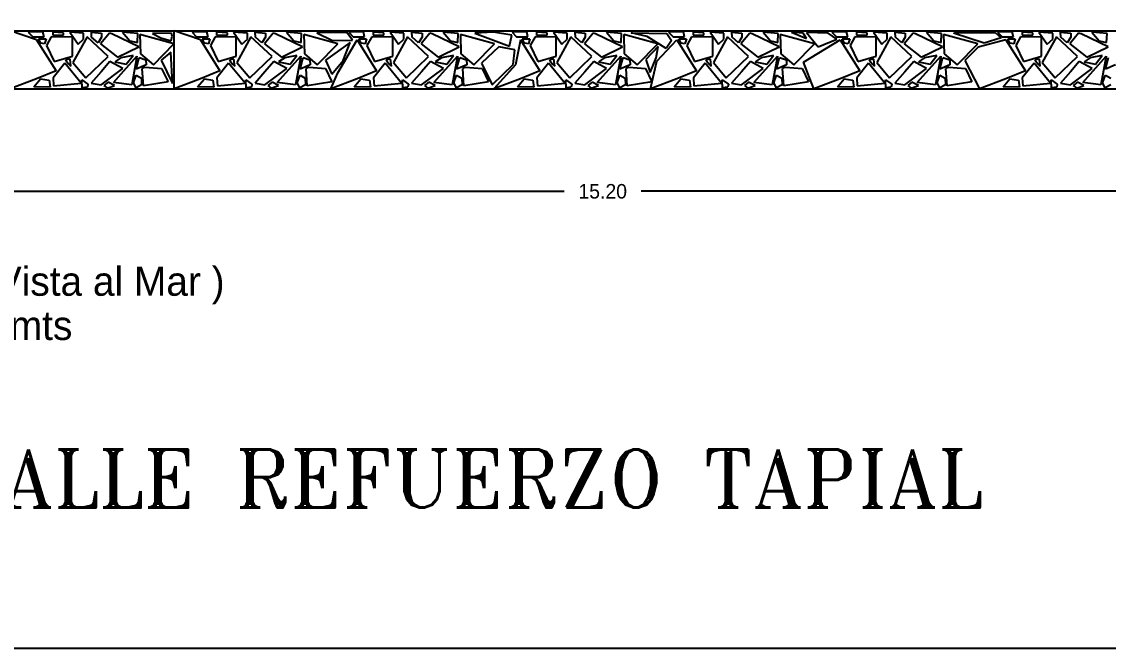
# Model space of a CAD drawing. Extents: x -52 to 126, y -84 to 6.
# Drawn here: x -23.12 to -15.64, y -3.37 to 0.95 of the extents above; entities that cross this region are included whole.
import ezdxf
from ezdxf.enums import TextEntityAlignment as Align

# ---------------------------------------------------------------- set-up
doc = ezdxf.new("R2010")
doc.units = 0
doc.header["$MEASUREMENT"] = 0
doc.layers.get('0').update_dxf_attribs({"linetype": 'CONTINUOUS'})
doc.layers.get('DEFPOINTS').update_dxf_attribs({"linetype": 'CONTINUOUS'})
for name, color, linetype in [('DIMENSIONES', 2, 'CONTINUOUS'), ('MARCO', 1, 'CONTINUOUS'), ('PAREDES', 7, 'CONTINUOUS'), ('PIEDRAS', 8, 'CONTINUOUS'), ('TEXTOS', 3, 'CONTINUOUS')]:
    doc.layers.add(name, color=color, linetype=linetype)
doc.styles.add('CITYBLUEPRINT', font='CIBT____.PFB', dxfattribs={"height": 0.2})
doc.styles.add('ROMANT', font='romant', dxfattribs={"width": 2, "height": 0.4})
doc.dimstyles.get("Standard").update_dxf_attribs({"dimtxt": 0.18, "dimasz": 0.18, "dimexe": 0.18, "dimexo": 0.0625, "dimgap": 0.09, "dimtad": 0, "dimtih": 1, "dimtoh": 1, "dimzin": 0, "dimtxsty": 'CITYBLUEPRINT', "dimcen": 0.09, "dimazin": 3, "dimtfac": 1, "dimtofl": 0, "dimtmove": 0, "dimatfit": 3, "dimtolj": 1, "dimtzin": 0})

# ---------------------------------------------------------------- blocks, each defined once
blk = doc.blocks.new('*D53')
at = {"color": 0, "linetype": 'BYBLOCK'}
for p, q in [((-11.5226, 0.5074), (-11.5226, -0.3988)), ((-26.7226, 0.4245), (-26.7226, -0.3988)), ((-26.7826, -0.2788), (-26.6626, -0.1588)), ((-26.7226, -0.2188), (-19.3876, -0.2188)), ((-11.5226, -0.2188), (-18.8576, -0.2188)), ((-11.5826, -0.2788), (-11.4626, -0.1588))]:
    blk.add_line(p, q, dxfattribs=at)
at = {"layer": 'DEFPOINTS', "color": 0, "linetype": 'BYBLOCK'}
for p in [(-11.5226, 0.5699), (-26.7226, 0.487), (-11.5226, -0.2188)]:
    blk.add_point(p, dxfattribs=at)
at = {"color": 0, "linetype": 'BYBLOCK'}
blk.add_text('15.20', height=0.1, dxfattribs=at).set_placement((-19.1226, -0.2188), align=Align.MIDDLE_CENTER)

msp = doc.modelspace()

# ---------------------------------------------------------------- linework, layer by layer
at = {"layer": 'MARCO'}
msp.add_lwpolyline([(-30.1902, 5.222), (-30.1902, -3.3685), (-8.0347, -3.3685), (-8.0347, 5.222)], close=True, dxfattribs=at)
at = {"layer": 'PAREDES'}
for p, q in [((-26.7226, 0.887), (-11.5226, 0.887)), ((-26.7226, 0.487), (-11.5226, 0.487))]:
    msp.add_line(p, q, dxfattribs=at)
at = {"layer": 'PIEDRAS'}
for p, q in [((-22.9764, 0.88), (-23.0775, 0.8786)), ((-23.0775, 0.8786), (-23.0466, 0.8464)), ((-23.0466, 0.8464), (-22.968, 0.845)), ((-23.0201, 0.8249), (-22.8858, 0.6102)), ((-22.9919, 0.8015), (-23.0073, 0.8323)), ((-23.0073, 0.8323), (-22.9554, 0.8309)), ((-22.968, 0.845), (-22.9764, 0.88)), ((-22.9554, 0.8309), (-22.9652, 0.7973)), ((-22.9193, 0.8465), (-22.9517, 0.7859)), ((-22.7738, 0.8425), (-22.9193, 0.8465)), ((-22.8346, 0.873), (-22.909, 0.8772)), ((-22.909, 0.8772), (-22.909, 0.8562)), ((-22.909, 0.8562), (-22.8346, 0.8576)), ((-22.8346, 0.8576), (-22.8346, 0.873)), ((-22.697, 0.8702), (-22.7925, 0.8772)), ((-22.7925, 0.8772), (-22.7349, 0.7945)), ((-22.7738, 0.7132), (-22.7738, 0.8425)), ((-22.6727, 0.8465), (-22.7697, 0.6687)), ((-22.7349, 0.7945), (-22.697, 0.8295)), ((-22.697, 0.8295), (-22.697, 0.8702)), ((-22.5271, 0.7091), (-22.6727, 0.8465)), ((-22.6411, 0.8444), (-22.6433, 0.8785)), ((-22.6433, 0.8785), (-22.5729, 0.8719)), ((-22.5971, 0.8049), (-22.6411, 0.8444)), ((-22.5729, 0.8423), (-22.5971, 0.8049)), ((-22.5191, 0.8707), (-22.5797, 0.798)), ((-22.5729, 0.8719), (-22.5729, 0.8423)), ((-22.5029, 0.8667), (-22.5191, 0.8707)), ((-22.3169, 0.7778), (-22.5029, 0.8667)), ((-22.3233, 0.8675), (-22.4278, 0.8774)), ((-22.4278, 0.8774), (-22.3772, 0.817)), ((-22.3266, 0.806), (-22.3233, 0.8675)), ((-22.0743, 0.798), (-22.3088, 0.8627)), ((-22.3088, 0.8627), (-22.3048, 0.7293)), ((-22.0918, 0.8713), (-22.2233, 0.8677)), ((-22.2233, 0.8677), (-22.1647, 0.839)), ((-22.1647, 0.839), (-22.0942, 0.8175)), ((-22.0942, 0.8175), (-22.0858, 0.8498)), ((-22.0858, 0.8498), (-22.0918, 0.8713)), ((-22.0737, 0.487), (-22.0737, 0.887)), ((-21.8484, 0.88), (-21.9495, 0.8786)), ((-21.9495, 0.8786), (-21.9187, 0.8464)), ((-21.9187, 0.8464), (-21.84, 0.845)), ((-21.8921, 0.8249), (-21.7578, 0.6102)), ((-21.8639, 0.8015), (-21.8793, 0.8323)), ((-21.8793, 0.8323), (-21.8274, 0.8309)), ((-21.84, 0.845), (-21.8484, 0.88)), ((-21.8274, 0.8309), (-21.8372, 0.7973)), ((-21.7913, 0.8465), (-21.8237, 0.7859)), ((-21.6458, 0.8425), (-21.7913, 0.8465)), ((-21.7066, 0.873), (-21.7811, 0.8772)), ((-21.7811, 0.8772), (-21.7811, 0.8562)), ((-21.7811, 0.8562), (-21.7066, 0.8576)), ((-21.7066, 0.8576), (-21.7066, 0.873)), ((-21.569, 0.8702), (-21.6645, 0.8772)), ((-21.6645, 0.8772), (-21.607, 0.7945)), ((-21.6458, 0.7132), (-21.6458, 0.8425)), ((-21.5447, 0.8465), (-21.6417, 0.6687)), ((-21.607, 0.7945), (-21.569, 0.8295)), ((-21.569, 0.8295), (-21.569, 0.8702)), ((-21.3991, 0.7091), (-21.5447, 0.8465)), ((-21.5131, 0.8444), (-21.5153, 0.8785)), ((-21.5153, 0.8785), (-21.4449, 0.8719)), ((-21.4691, 0.8049), (-21.5131, 0.8444)), ((-21.4449, 0.8423), (-21.4691, 0.8049)), ((-21.3911, 0.8707), (-21.4517, 0.798)), ((-21.4449, 0.8719), (-21.4449, 0.8423)), ((-21.3749, 0.8667), (-21.3911, 0.8707)), ((-21.1889, 0.7778), (-21.3749, 0.8667)), ((-21.1953, 0.8675), (-21.2998, 0.8774)), ((-21.2998, 0.8774), (-21.2492, 0.817)), ((-21.1986, 0.806), (-21.1953, 0.8675)), ((-20.9463, 0.798), (-21.1808, 0.8627)), ((-21.1808, 0.8627), (-21.1768, 0.7293)), ((-20.8846, 0.8746), (-21.0902, 0.8735)), ((-21.0902, 0.8735), (-20.9825, 0.8197)), ((-20.9462, 0.5978), (-20.8138, 0.8249)), ((-20.8462, 0.8219), (-20.8846, 0.8746)), ((-20.7702, 0.88), (-20.8713, 0.8786)), ((-20.8713, 0.8786), (-20.8404, 0.8464)), ((-20.8404, 0.8464), (-20.7618, 0.845)), ((-20.8138, 0.8249), (-20.6795, 0.6102)), ((-20.8011, 0.8323), (-20.7491, 0.8309)), ((-20.7856, 0.8015), (-20.8011, 0.8323)), ((-20.7618, 0.845), (-20.7702, 0.88)), ((-20.7491, 0.8309), (-20.7589, 0.7973)), ((-20.713, 0.8465), (-20.7454, 0.7859)), ((-20.5675, 0.8425), (-20.713, 0.8465)), ((-20.7028, 0.8772), (-20.7028, 0.8562)), ((-20.6284, 0.873), (-20.7028, 0.8772)), ((-20.7028, 0.8562), (-20.6284, 0.8576)), ((-20.6284, 0.8576), (-20.6284, 0.873)), ((-20.5862, 0.8772), (-20.5287, 0.7945)), ((-20.4908, 0.8702), (-20.5862, 0.8772)), ((-20.5675, 0.7132), (-20.5675, 0.8425)), ((-20.4664, 0.8465), (-20.5635, 0.6687)), ((-20.5287, 0.7945), (-20.4908, 0.8295)), ((-20.4908, 0.8295), (-20.4908, 0.8702)), ((-20.3209, 0.7091), (-20.4664, 0.8465)), ((-20.437, 0.8785), (-20.3667, 0.8719)), ((-20.4348, 0.8444), (-20.437, 0.8785)), ((-20.3908, 0.8049), (-20.4348, 0.8444)), ((-20.3667, 0.8423), (-20.3908, 0.8049)), ((-20.3128, 0.8707), (-20.3734, 0.798)), ((-20.3667, 0.8719), (-20.3667, 0.8423)), ((-20.2966, 0.8667), (-20.3128, 0.8707)), ((-20.1106, 0.7778), (-20.2966, 0.8667)), ((-20.2215, 0.8774), (-20.1709, 0.817)), ((-20.1171, 0.8675), (-20.2215, 0.8774)), ((-20.1204, 0.806), (-20.1171, 0.8675)), ((-20.1026, 0.8627), (-20.0985, 0.7293)), ((-19.8681, 0.798), (-20.1026, 0.8627)), ((-19.8754, 0.8787), (-20.0019, 0.8717)), ((-20.0019, 0.8717), (-19.7641, 0.7804)), ((-19.7477, 0.8577), (-19.8754, 0.8787)), ((-19.7641, 0.7804), (-19.7477, 0.8577)), ((-19.6457, 0.88), (-19.7468, 0.8786)), ((-19.7468, 0.8786), (-19.7159, 0.8464)), ((-19.6893, 0.8249), (-19.7219, 0.6516)), ((-19.7159, 0.8464), (-19.6373, 0.845)), ((-19.6893, 0.8249), (-19.5551, 0.6102)), ((-19.6766, 0.8323), (-19.6246, 0.8309)), ((-19.6611, 0.8015), (-19.6766, 0.8323)), ((-19.6373, 0.845), (-19.6457, 0.88)), ((-19.6246, 0.8309), (-19.6345, 0.7973)), ((-19.5886, 0.8465), (-19.6209, 0.7859)), ((-19.443, 0.8425), (-19.5886, 0.8465)), ((-19.5783, 0.8772), (-19.5783, 0.8562)), ((-19.5039, 0.873), (-19.5783, 0.8772)), ((-19.5783, 0.8562), (-19.5039, 0.8576)), ((-19.5039, 0.8576), (-19.5039, 0.873)), ((-19.4618, 0.8772), (-19.4042, 0.7945)), ((-19.3663, 0.8702), (-19.4618, 0.8772)), ((-19.443, 0.7132), (-19.443, 0.8425)), ((-19.3419, 0.8465), (-19.439, 0.6687)), ((-19.4042, 0.7945), (-19.3663, 0.8295)), ((-19.3663, 0.8295), (-19.3663, 0.8702)), ((-19.1964, 0.7091), (-19.3419, 0.8465)), ((-19.3125, 0.8785), (-19.2422, 0.8719)), ((-19.3103, 0.8444), (-19.3125, 0.8785)), ((-19.2664, 0.8049), (-19.3103, 0.8444)), ((-19.2422, 0.8423), (-19.2664, 0.8049)), ((-19.1883, 0.8707), (-19.2489, 0.798)), ((-19.2422, 0.8719), (-19.2422, 0.8423)), ((-19.1721, 0.8667), (-19.1883, 0.8707)), ((-18.9862, 0.7778), (-19.1721, 0.8667)), ((-19.097, 0.8774), (-19.0465, 0.817)), ((-18.9926, 0.8675), (-19.097, 0.8774)), ((-18.9959, 0.806), (-18.9926, 0.8675)), ((-18.9781, 0.8627), (-18.974, 0.7293)), ((-18.7436, 0.798), (-18.9781, 0.8627)), ((-18.9277, 0.8737), (-18.6818, 0.8695)), ((-18.816, 0.8483), (-18.9277, 0.8737)), ((-18.6846, 0.765), (-18.816, 0.8483)), ((-18.751, 0.6774), (-18.6111, 0.8249)), ((-18.6818, 0.8695), (-18.6479, 0.8201)), ((-18.5674, 0.88), (-18.6685, 0.8786)), ((-18.6685, 0.8786), (-18.6376, 0.8464)), ((-18.6376, 0.8464), (-18.559, 0.845)), ((-18.6111, 0.8249), (-18.4768, 0.6102)), ((-18.5983, 0.8323), (-18.5464, 0.8309)), ((-18.5829, 0.8015), (-18.5983, 0.8323)), ((-18.559, 0.845), (-18.5674, 0.88)), ((-18.5464, 0.8309), (-18.5562, 0.7973)), ((-18.5103, 0.8465), (-18.5426, 0.7859)), ((-18.3647, 0.8425), (-18.5103, 0.8465)), ((-18.5, 0.8772), (-18.5, 0.8562)), ((-18.4256, 0.873), (-18.5, 0.8772)), ((-18.5, 0.8562), (-18.4256, 0.8576)), ((-18.4256, 0.8576), (-18.4256, 0.873)), ((-18.3835, 0.8772), (-18.3259, 0.7945)), ((-18.288, 0.8702), (-18.3835, 0.8772)), ((-18.3647, 0.7132), (-18.3647, 0.8425)), ((-18.2637, 0.8465), (-18.3607, 0.6687)), ((-18.3259, 0.7945), (-18.288, 0.8295)), ((-18.288, 0.8295), (-18.288, 0.8702)), ((-18.1181, 0.7091), (-18.2637, 0.8465)), ((-18.2343, 0.8785), (-18.1639, 0.8719)), ((-18.2321, 0.8444), (-18.2343, 0.8785)), ((-18.1881, 0.8049), (-18.2321, 0.8444)), ((-18.1639, 0.8423), (-18.1881, 0.8049)), ((-18.11, 0.8707), (-18.1707, 0.798)), ((-18.1639, 0.8719), (-18.1639, 0.8423)), ((-18.0939, 0.8667), (-18.11, 0.8707)), ((-17.9079, 0.7778), (-18.0939, 0.8667)), ((-18.0188, 0.8774), (-17.9682, 0.817)), ((-17.9143, 0.8675), (-18.0188, 0.8774)), ((-17.9176, 0.806), (-17.9143, 0.8675)), ((-17.8998, 0.8627), (-17.8958, 0.7293)), ((-17.6653, 0.798), (-17.8998, 0.8627)), ((-17.8221, 0.8771), (-17.7188, 0.8334)), ((-17.7433, 0.8719), (-17.8221, 0.8771)), ((-17.7188, 0.8334), (-17.7433, 0.8719)), ((-17.7398, 0.6706), (-17.4866, 0.8249)), ((-17.7188, 0.8754), (-17.6382, 0.7756)), ((-17.5699, 0.8701), (-17.7188, 0.8754)), ((-17.6382, 0.7756), (-17.5104, 0.8299)), ((-17.5104, 0.8299), (-17.5699, 0.8701)), ((-17.4429, 0.88), (-17.544, 0.8786)), ((-17.544, 0.8786), (-17.5131, 0.8464)), ((-17.5131, 0.8464), (-17.4345, 0.845)), ((-17.4866, 0.8249), (-17.3523, 0.6102)), ((-17.4738, 0.8323), (-17.4219, 0.8309)), ((-17.4584, 0.8015), (-17.4738, 0.8323)), ((-17.4345, 0.845), (-17.4429, 0.88)), ((-17.4219, 0.8309), (-17.4317, 0.7973)), ((-17.3858, 0.8465), (-17.4181, 0.7859)), ((-17.2403, 0.8425), (-17.3858, 0.8465)), ((-17.3755, 0.8772), (-17.3755, 0.8562)), ((-17.3011, 0.873), (-17.3755, 0.8772)), ((-17.3755, 0.8562), (-17.3011, 0.8576)), ((-17.3011, 0.8576), (-17.3011, 0.873)), ((-17.259, 0.8772), (-17.2014, 0.7945)), ((-17.1635, 0.8702), (-17.259, 0.8772)), ((-17.2403, 0.7132), (-17.2403, 0.8425)), ((-17.1392, 0.8465), (-17.2362, 0.6687)), ((-17.2014, 0.7945), (-17.1635, 0.8295)), ((-17.1635, 0.8295), (-17.1635, 0.8702)), ((-16.9936, 0.7091), (-17.1392, 0.8465)), ((-17.1098, 0.8785), (-17.0394, 0.8719)), ((-17.1076, 0.8444), (-17.1098, 0.8785)), ((-17.0636, 0.8049), (-17.1076, 0.8444)), ((-17.0394, 0.8423), (-17.0636, 0.8049)), ((-16.9856, 0.8707), (-17.0462, 0.798)), ((-17.0394, 0.8719), (-17.0394, 0.8423)), ((-16.9694, 0.8667), (-16.9856, 0.8707)), ((-16.7834, 0.7778), (-16.9694, 0.8667)), ((-16.8943, 0.8774), (-16.8437, 0.817)), ((-16.7898, 0.8675), (-16.8943, 0.8774)), ((-16.7931, 0.806), (-16.7898, 0.8675)), ((-16.7753, 0.8627), (-16.7713, 0.7293)), ((-16.5408, 0.798), (-16.7753, 0.8627)), ((-16.4972, 0.8016), (-16.7064, 0.872)), ((-16.7004, 0.8744), (-16.4194, 0.8744)), ((-16.3467, 0.8249), (-16.5378, 0.7741)), ((-16.3788, 0.8386), (-16.4972, 0.8016)), ((-16.4194, 0.8744), (-16.3788, 0.8386)), ((-16.3031, 0.88), (-16.4041, 0.8786)), ((-16.4041, 0.8786), (-16.3733, 0.8464)), ((-16.3733, 0.8464), (-16.2946, 0.845)), ((-16.3467, 0.8249), (-16.2124, 0.6102)), ((-16.3339, 0.8323), (-16.282, 0.8309)), ((-16.3185, 0.8015), (-16.3339, 0.8323)), ((-16.2946, 0.845), (-16.3031, 0.88)), ((-16.282, 0.8309), (-16.2918, 0.7973)), ((-16.2459, 0.8465), (-16.2783, 0.7859)), ((-16.1004, 0.8425), (-16.2459, 0.8465)), ((-16.2357, 0.8772), (-16.2357, 0.8562)), ((-16.1612, 0.873), (-16.2357, 0.8772)), ((-16.2357, 0.8562), (-16.1612, 0.8576)), ((-16.1612, 0.8576), (-16.1612, 0.873)), ((-16.1191, 0.8772), (-16.0616, 0.7945)), ((-16.0236, 0.8702), (-16.1191, 0.8772)), ((-16.1004, 0.7132), (-16.1004, 0.8425)), ((-15.9993, 0.8465), (-16.0963, 0.6687)), ((-16.0616, 0.7945), (-16.0236, 0.8295)), ((-16.0236, 0.8295), (-16.0236, 0.8702)), ((-15.8537, 0.7091), (-15.9993, 0.8465)), ((-15.9699, 0.8785), (-15.8995, 0.8719)), ((-15.9677, 0.8444), (-15.9699, 0.8785)), ((-15.9237, 0.8049), (-15.9677, 0.8444)), ((-15.8995, 0.8423), (-15.9237, 0.8049)), ((-15.8457, 0.8707), (-15.9063, 0.798)), ((-15.8995, 0.8719), (-15.8995, 0.8423)), ((-15.8295, 0.8667), (-15.8457, 0.8707)), ((-15.6435, 0.7778), (-15.8295, 0.8667)), ((-15.7544, 0.8774), (-15.7038, 0.817)), ((-15.6499, 0.8675), (-15.7544, 0.8774)), ((-15.6532, 0.806), (-15.6499, 0.8675)), ((-22.9652, 0.7973), (-22.9919, 0.8015)), ((-22.9517, 0.7859), (-22.8991, 0.6768)), ((-22.5797, 0.798), (-22.4625, 0.7051)), ((-22.4625, 0.7051), (-22.3169, 0.7778)), ((-22.3772, 0.817), (-22.3266, 0.806)), ((-22.2158, 0.6526), (-22.0743, 0.798)), ((-21.8372, 0.7973), (-21.8639, 0.8015)), ((-21.8237, 0.7859), (-21.7711, 0.6768)), ((-21.4517, 0.798), (-21.3345, 0.7051)), ((-21.3345, 0.7051), (-21.1889, 0.7778)), ((-21.2492, 0.817), (-21.1986, 0.806)), ((-21.0878, 0.6526), (-20.9463, 0.798)), ((-20.8605, 0.8076), (-21.0308, 0.6846)), ((-20.9825, 0.8197), (-20.8462, 0.8219)), ((-20.9099, 0.6835), (-20.8605, 0.8076)), ((-20.7589, 0.7973), (-20.7856, 0.8015)), ((-20.7454, 0.7859), (-20.6928, 0.6768)), ((-20.3734, 0.798), (-20.2562, 0.7051)), ((-20.2562, 0.7051), (-20.1106, 0.7778)), ((-20.1709, 0.817), (-20.1204, 0.806)), ((-20.0096, 0.6526), (-19.8681, 0.798)), ((-19.8379, 0.7757), (-19.9574, 0.6633)), ((-19.7277, 0.757), (-19.8379, 0.7757)), ((-19.7383, 0.654), (-19.7277, 0.757)), ((-19.6345, 0.7973), (-19.6611, 0.8015)), ((-19.6209, 0.7859), (-19.5683, 0.6768)), ((-19.2489, 0.798), (-19.1317, 0.7051)), ((-19.1317, 0.7051), (-18.9862, 0.7778)), ((-19.0465, 0.817), (-18.9959, 0.806)), ((-18.8851, 0.6526), (-18.7436, 0.798)), ((-18.7411, 0.7791), (-18.8259, 0.6901)), ((-18.7553, 0.7), (-18.7411, 0.7791)), ((-18.6479, 0.8201), (-18.6846, 0.765)), ((-18.5562, 0.7973), (-18.5829, 0.8015)), ((-18.5426, 0.7859), (-18.4901, 0.6768)), ((-18.1707, 0.798), (-18.0534, 0.7051)), ((-18.0534, 0.7051), (-17.9079, 0.7778)), ((-17.9682, 0.817), (-17.9176, 0.806)), ((-17.8068, 0.6526), (-17.6653, 0.798)), ((-17.4317, 0.7973), (-17.4584, 0.8015)), ((-17.4181, 0.7859), (-17.3656, 0.6768)), ((-17.0462, 0.798), (-16.9289, 0.7051)), ((-16.9289, 0.7051), (-16.7834, 0.7778)), ((-16.8437, 0.817), (-16.7931, 0.806)), ((-16.6823, 0.6526), (-16.5408, 0.798)), ((-16.5378, 0.7741), (-16.6287, 0.6833)), ((-16.2918, 0.7973), (-16.3185, 0.8015)), ((-16.2783, 0.7859), (-16.2257, 0.6768)), ((-15.9063, 0.798), (-15.7891, 0.7051)), ((-15.7891, 0.7051), (-15.6435, 0.7778)), ((-15.7038, 0.817), (-15.6532, 0.806)), ((-22.8991, 0.6768), (-22.7738, 0.7132)), ((-22.7897, 0.692), (-22.8206, 0.6864)), ((-22.8206, 0.6864), (-22.8009, 0.6598)), ((-22.7841, 0.6429), (-22.7897, 0.692)), ((-22.6808, 0.5637), (-22.5271, 0.7091)), ((-22.515, 0.6768), (-22.5757, 0.6041)), ((-22.4261, 0.6283), (-22.515, 0.6768)), ((-22.4908, 0.5314), (-22.329, 0.7132)), ((-22.4399, 0.7016), (-22.4817, 0.673)), ((-22.3563, 0.7159), (-22.4399, 0.7016)), ((-22.4025, 0.6577), (-22.3563, 0.7159)), ((-22.329, 0.7132), (-22.3654, 0.5152)), ((-22.3343, 0.6225), (-22.3134, 0.7027)), ((-22.3134, 0.7027), (-22.2672, 0.6862)), ((-22.3048, 0.7293), (-22.2158, 0.6526)), ((-22.2672, 0.6862), (-22.265, 0.6522)), ((-22.0954, 0.741), (-22.1635, 0.6849)), ((-22.1635, 0.6849), (-22.0846, 0.5248)), ((-22.0846, 0.5248), (-22.0954, 0.741)), ((-21.7711, 0.6768), (-21.6458, 0.7132)), ((-21.6617, 0.692), (-21.6926, 0.6864)), ((-21.6926, 0.6864), (-21.6729, 0.6598)), ((-21.6561, 0.6429), (-21.6617, 0.692)), ((-21.5528, 0.5637), (-21.3991, 0.7091)), ((-21.387, 0.6768), (-21.4477, 0.6041)), ((-21.2981, 0.6283), (-21.387, 0.6768)), ((-21.3628, 0.5314), (-21.201, 0.7132)), ((-21.3119, 0.7016), (-21.3537, 0.673)), ((-21.2283, 0.7159), (-21.3119, 0.7016)), ((-21.2745, 0.6577), (-21.2283, 0.7159)), ((-21.201, 0.7132), (-21.2374, 0.5152)), ((-21.2063, 0.6225), (-21.1854, 0.7027)), ((-21.1854, 0.7027), (-21.1393, 0.6862)), ((-21.1768, 0.7293), (-21.0878, 0.6526)), ((-21.1393, 0.6862), (-21.1371, 0.6522)), ((-21.0308, 0.6846), (-20.9869, 0.5879)), ((-20.9869, 0.5879), (-20.9099, 0.6835)), ((-20.6928, 0.6768), (-20.5675, 0.7132)), ((-20.5834, 0.692), (-20.6143, 0.6864)), ((-20.6143, 0.6864), (-20.5947, 0.6598)), ((-20.5778, 0.6429), (-20.5834, 0.692)), ((-20.4745, 0.5637), (-20.3209, 0.7091)), ((-20.3087, 0.6768), (-20.3694, 0.6041)), ((-20.2198, 0.6283), (-20.3087, 0.6768)), ((-20.2845, 0.5314), (-20.1228, 0.7132)), ((-20.2336, 0.7016), (-20.2754, 0.673)), ((-20.15, 0.7159), (-20.2336, 0.7016)), ((-20.1962, 0.6577), (-20.15, 0.7159)), ((-20.1228, 0.7132), (-20.1592, 0.5152)), ((-20.1281, 0.6225), (-20.1072, 0.7027)), ((-20.1072, 0.7027), (-20.061, 0.6862)), ((-20.0985, 0.7293), (-20.0096, 0.6526)), ((-20.061, 0.6862), (-20.0588, 0.6522)), ((-19.5683, 0.6768), (-19.443, 0.7132)), ((-19.459, 0.692), (-19.4898, 0.6864)), ((-19.4898, 0.6864), (-19.4702, 0.6598)), ((-19.4533, 0.6429), (-19.459, 0.692)), ((-19.35, 0.5637), (-19.1964, 0.7091)), ((-19.1843, 0.6768), (-19.2449, 0.6041)), ((-19.0953, 0.6283), (-19.1843, 0.6768)), ((-19.16, 0.5314), (-18.9983, 0.7132)), ((-19.1091, 0.7016), (-19.1509, 0.673)), ((-19.0256, 0.7159), (-19.1091, 0.7016)), ((-19.0717, 0.6577), (-19.0256, 0.7159)), ((-18.9983, 0.7132), (-19.0347, 0.5152)), ((-19.0036, 0.6225), (-18.9827, 0.7027)), ((-18.9827, 0.7027), (-18.9365, 0.6862)), ((-18.974, 0.7293), (-18.8851, 0.6526)), ((-18.9365, 0.6862), (-18.9343, 0.6522)), ((-18.8259, 0.6901), (-18.7948, 0.5998)), ((-18.7948, 0.5998), (-18.7553, 0.7)), ((-18.7927, 0.487), (-18.751, 0.6774)), ((-18.4901, 0.6768), (-18.3647, 0.7132)), ((-18.3807, 0.692), (-18.4116, 0.6864)), ((-18.4116, 0.6864), (-18.3919, 0.6598)), ((-18.3751, 0.6429), (-18.3807, 0.692)), ((-18.2718, 0.5637), (-18.1181, 0.7091)), ((-18.106, 0.6768), (-18.1666, 0.6041)), ((-18.017, 0.6283), (-18.106, 0.6768)), ((-18.0817, 0.5314), (-17.92, 0.7132)), ((-18.0309, 0.7016), (-18.0726, 0.673)), ((-17.9473, 0.7159), (-18.0309, 0.7016)), ((-17.9935, 0.6577), (-17.9473, 0.7159)), ((-17.92, 0.7132), (-17.9564, 0.5152)), ((-17.9253, 0.6225), (-17.9044, 0.7027)), ((-17.9044, 0.7027), (-17.8582, 0.6862)), ((-17.8958, 0.7293), (-17.8068, 0.6526)), ((-17.8582, 0.6862), (-17.856, 0.6522)), ((-17.3656, 0.6768), (-17.2403, 0.7132)), ((-17.2562, 0.692), (-17.2871, 0.6864)), ((-17.2871, 0.6864), (-17.2674, 0.6598)), ((-17.2506, 0.6429), (-17.2562, 0.692)), ((-17.1473, 0.5637), (-16.9936, 0.7091)), ((-16.9815, 0.6768), (-17.0422, 0.6041)), ((-16.8926, 0.6283), (-16.9815, 0.6768)), ((-16.9572, 0.5314), (-16.7955, 0.7132)), ((-16.9064, 0.7016), (-16.9482, 0.673)), ((-16.8228, 0.7159), (-16.9064, 0.7016)), ((-16.869, 0.6577), (-16.8228, 0.7159)), ((-16.7955, 0.7132), (-16.8319, 0.5152)), ((-16.8008, 0.6225), (-16.7799, 0.7027)), ((-16.7799, 0.7027), (-16.7337, 0.6862)), ((-16.7713, 0.7293), (-16.6823, 0.6526)), ((-16.7337, 0.6862), (-16.7315, 0.6522)), ((-16.6287, 0.6833), (-16.5283, 0.487)), ((-16.2257, 0.6768), (-16.1004, 0.7132)), ((-16.1163, 0.692), (-16.1472, 0.6864)), ((-16.1472, 0.6864), (-16.1275, 0.6598)), ((-16.1107, 0.6429), (-16.1163, 0.692)), ((-16.0074, 0.5637), (-15.8537, 0.7091)), ((-15.8416, 0.6768), (-15.9023, 0.6041)), ((-15.7527, 0.6283), (-15.8416, 0.6768)), ((-15.8174, 0.5314), (-15.6556, 0.7132)), ((-15.7665, 0.7016), (-15.8083, 0.673)), ((-15.6829, 0.7159), (-15.7665, 0.7016)), ((-15.7291, 0.6577), (-15.6829, 0.7159)), ((-15.6556, 0.7132), (-15.692, 0.5152)), ((-15.6609, 0.6225), (-15.64, 0.7027)), ((-22.8858, 0.6102), (-23.0201, 0.5565)), ((-22.8263, 0.6647), (-22.9072, 0.5637)), ((-22.7131, 0.5273), (-22.8263, 0.6647)), ((-22.8009, 0.6598), (-22.7841, 0.6429)), ((-22.7697, 0.6687), (-22.6808, 0.5637)), ((-22.5757, 0.6041), (-22.6444, 0.5273)), ((-22.5757, 0.5152), (-22.4261, 0.6283)), ((-22.4817, 0.673), (-22.4025, 0.6577)), ((-22.265, 0.6522), (-22.3343, 0.6225)), ((-22.2724, 0.6364), (-22.2926, 0.6283)), ((-22.2846, 0.5071), (-22.2926, 0.6283)), ((-22.2724, 0.6364), (-22.1592, 0.6283)), ((-22.1592, 0.6283), (-22.1148, 0.5354)), ((-21.7578, 0.6102), (-21.8921, 0.5565)), ((-21.6983, 0.6647), (-21.7792, 0.5637)), ((-21.5851, 0.5273), (-21.6983, 0.6647)), ((-21.6729, 0.6598), (-21.6561, 0.6429)), ((-21.6417, 0.6687), (-21.5528, 0.5637)), ((-21.4477, 0.6041), (-21.5164, 0.5273)), ((-21.4477, 0.5152), (-21.2981, 0.6283)), ((-21.3537, 0.673), (-21.2745, 0.6577)), ((-21.1371, 0.6522), (-21.2063, 0.6225)), ((-21.1444, 0.6364), (-21.1647, 0.6283)), ((-21.1566, 0.5071), (-21.1647, 0.6283)), ((-21.1444, 0.6364), (-21.0312, 0.6283)), ((-21.0312, 0.6283), (-20.9868, 0.5354)), ((-20.6795, 0.6102), (-20.8138, 0.5565)), ((-20.6201, 0.6647), (-20.7009, 0.5637)), ((-20.5069, 0.5273), (-20.6201, 0.6647)), ((-20.5947, 0.6598), (-20.5778, 0.6429)), ((-20.5635, 0.6687), (-20.4745, 0.5637)), ((-20.3694, 0.6041), (-20.4381, 0.5273)), ((-20.3694, 0.5152), (-20.2198, 0.6283)), ((-20.2754, 0.673), (-20.1962, 0.6577)), ((-20.0588, 0.6522), (-20.1281, 0.6225)), ((-20.0662, 0.6364), (-20.0864, 0.6283)), ((-20.0783, 0.5071), (-20.0864, 0.6283)), ((-20.0662, 0.6364), (-19.953, 0.6283)), ((-19.9574, 0.6633), (-19.8847, 0.5146)), ((-19.953, 0.6283), (-19.9085, 0.5354)), ((-19.8847, 0.5146), (-19.7383, 0.654)), ((-19.7219, 0.6516), (-19.871, 0.487)), ((-19.5551, 0.6102), (-19.6893, 0.5565)), ((-19.4956, 0.6647), (-19.5764, 0.5637)), ((-19.3824, 0.5273), (-19.4956, 0.6647)), ((-19.4702, 0.6598), (-19.4533, 0.6429)), ((-19.439, 0.6687), (-19.35, 0.5637)), ((-19.2449, 0.6041), (-19.3136, 0.5273)), ((-19.2449, 0.5152), (-19.0953, 0.6283)), ((-19.1509, 0.673), (-19.0717, 0.6577)), ((-18.9343, 0.6522), (-19.0036, 0.6225)), ((-18.9417, 0.6364), (-18.9619, 0.6283)), ((-18.9538, 0.5071), (-18.9619, 0.6283)), ((-18.9417, 0.6364), (-18.8285, 0.6283)), ((-18.8285, 0.6283), (-18.784, 0.5354)), ((-18.4768, 0.6102), (-18.6111, 0.5565)), ((-18.4173, 0.6647), (-18.4982, 0.5637)), ((-18.3041, 0.5273), (-18.4173, 0.6647)), ((-18.3919, 0.6598), (-18.3751, 0.6429)), ((-18.3607, 0.6687), (-18.2718, 0.5637)), ((-18.1666, 0.6041), (-18.2354, 0.5273)), ((-18.1666, 0.5152), (-18.017, 0.6283)), ((-18.0726, 0.673), (-17.9935, 0.6577)), ((-17.856, 0.6522), (-17.9253, 0.6225)), ((-17.8634, 0.6364), (-17.8836, 0.6283)), ((-17.8755, 0.5071), (-17.8836, 0.6283)), ((-17.8634, 0.6364), (-17.7502, 0.6283)), ((-17.7502, 0.6283), (-17.7057, 0.5354)), ((-17.6682, 0.487), (-17.7398, 0.6706)), ((-17.3523, 0.6102), (-17.4866, 0.5565)), ((-17.2928, 0.6647), (-17.3737, 0.5637)), ((-17.1796, 0.5273), (-17.2928, 0.6647)), ((-17.2674, 0.6598), (-17.2506, 0.6429)), ((-17.2362, 0.6687), (-17.1473, 0.5637)), ((-17.0422, 0.6041), (-17.1109, 0.5273)), ((-17.0422, 0.5152), (-16.8926, 0.6283)), ((-16.9482, 0.673), (-16.869, 0.6577)), ((-16.7315, 0.6522), (-16.8008, 0.6225)), ((-16.7389, 0.6364), (-16.7591, 0.6283)), ((-16.7511, 0.5071), (-16.7591, 0.6283)), ((-16.7389, 0.6364), (-16.6257, 0.6283)), ((-16.6257, 0.6283), (-16.5813, 0.5354)), ((-16.2124, 0.6102), (-16.3467, 0.5565)), ((-16.1529, 0.6647), (-16.2338, 0.5637)), ((-16.0397, 0.5273), (-16.1529, 0.6647)), ((-16.1275, 0.6598), (-16.1107, 0.6429)), ((-16.0963, 0.6687), (-16.0074, 0.5637)), ((-15.9023, 0.6041), (-15.971, 0.5273)), ((-15.9023, 0.5152), (-15.7527, 0.6283)), ((-15.8083, 0.673), (-15.7291, 0.6577)), ((-15.5917, 0.6522), (-15.6609, 0.6225)), ((-23.0201, 0.5565), (-23.2017, 0.487)), ((-23.0396, 0.5012), (-22.9933, 0.5559)), ((-22.9933, 0.5559), (-22.9343, 0.5475)), ((-22.9343, 0.5475), (-22.9273, 0.4998)), ((-22.9072, 0.5637), (-22.9031, 0.5071)), ((-22.9031, 0.5071), (-22.7131, 0.5273)), ((-22.706, 0.4939), (-22.7082, 0.5489)), ((-22.7082, 0.5489), (-22.6664, 0.5192)), ((-22.6444, 0.5273), (-22.5757, 0.5152)), ((-22.5267, 0.5335), (-22.5564, 0.5104)), ((-22.4828, 0.5104), (-22.5267, 0.5335)), ((-22.3654, 0.5152), (-22.4908, 0.5314)), ((-22.3541, 0.528), (-22.3343, 0.5807)), ((-22.3354, 0.4939), (-22.3541, 0.528)), ((-22.3343, 0.5807), (-22.298, 0.5599)), ((-22.298, 0.5599), (-22.2969, 0.5137)), ((-22.1148, 0.5354), (-22.2846, 0.5071)), ((-21.8921, 0.5565), (-22.0737, 0.487)), ((-21.9116, 0.5012), (-21.8653, 0.5559)), ((-21.8653, 0.5559), (-21.8063, 0.5475)), ((-21.8063, 0.5475), (-21.7993, 0.4998)), ((-21.7792, 0.5637), (-21.7751, 0.5071)), ((-21.7751, 0.5071), (-21.5851, 0.5273)), ((-21.578, 0.4939), (-21.5802, 0.5489)), ((-21.5802, 0.5489), (-21.5384, 0.5192)), ((-21.5164, 0.5273), (-21.4477, 0.5152)), ((-21.3987, 0.5335), (-21.4284, 0.5104)), ((-21.3548, 0.5104), (-21.3987, 0.5335)), ((-21.2374, 0.5152), (-21.3628, 0.5314)), ((-21.2261, 0.528), (-21.2063, 0.5807)), ((-21.2074, 0.4939), (-21.2261, 0.528)), ((-21.2063, 0.5807), (-21.17, 0.5599)), ((-21.17, 0.5599), (-21.1689, 0.5137)), ((-20.9868, 0.5354), (-21.1566, 0.5071)), ((-20.9954, 0.487), (-20.9462, 0.5978)), ((-20.8138, 0.5565), (-20.9954, 0.487)), ((-20.8334, 0.5012), (-20.787, 0.5559)), ((-20.787, 0.5559), (-20.7281, 0.5475)), ((-20.7281, 0.5475), (-20.721, 0.4998)), ((-20.7009, 0.5637), (-20.6969, 0.5071)), ((-20.6969, 0.5071), (-20.5069, 0.5273)), ((-20.5019, 0.5489), (-20.4601, 0.5192)), ((-20.4997, 0.4939), (-20.5019, 0.5489)), ((-20.4381, 0.5273), (-20.3694, 0.5152)), ((-20.3205, 0.5335), (-20.3502, 0.5104)), ((-20.2765, 0.5104), (-20.3205, 0.5335)), ((-20.1592, 0.5152), (-20.2845, 0.5314)), ((-20.1478, 0.528), (-20.1281, 0.5807)), ((-20.1292, 0.4939), (-20.1478, 0.528)), ((-20.1281, 0.5807), (-20.0918, 0.5599)), ((-20.0918, 0.5599), (-20.0907, 0.5137)), ((-19.9085, 0.5354), (-20.0783, 0.5071)), ((-19.6893, 0.5565), (-19.871, 0.487)), ((-19.7089, 0.5012), (-19.6625, 0.5559)), ((-19.6625, 0.5559), (-19.6036, 0.5475)), ((-19.6036, 0.5475), (-19.5966, 0.4998)), ((-19.5764, 0.5637), (-19.5724, 0.5071)), ((-19.5724, 0.5071), (-19.3824, 0.5273)), ((-19.3774, 0.5489), (-19.3356, 0.5192)), ((-19.3752, 0.4939), (-19.3774, 0.5489)), ((-19.3136, 0.5273), (-19.2449, 0.5152)), ((-19.196, 0.5335), (-19.2257, 0.5104)), ((-19.152, 0.5104), (-19.196, 0.5335)), ((-19.0347, 0.5152), (-19.16, 0.5314)), ((-19.0234, 0.528), (-19.0036, 0.5807)), ((-19.0047, 0.4939), (-19.0234, 0.528)), ((-19.0036, 0.5807), (-18.9673, 0.5599)), ((-18.9673, 0.5599), (-18.9662, 0.5137)), ((-18.784, 0.5354), (-18.9538, 0.5071)), ((-18.6111, 0.5565), (-18.7927, 0.487)), ((-18.6306, 0.5012), (-18.5843, 0.5559)), ((-18.5843, 0.5559), (-18.5253, 0.5475)), ((-18.5253, 0.5475), (-18.5183, 0.4998)), ((-18.4982, 0.5637), (-18.4941, 0.5071)), ((-18.4941, 0.5071), (-18.3041, 0.5273)), ((-18.2991, 0.5489), (-18.2574, 0.5192)), ((-18.2969, 0.4939), (-18.2991, 0.5489)), ((-18.2354, 0.5273), (-18.1666, 0.5152)), ((-18.1177, 0.5335), (-18.1474, 0.5104)), ((-18.0737, 0.5104), (-18.1177, 0.5335)), ((-17.9564, 0.5152), (-18.0817, 0.5314)), ((-17.9451, 0.528), (-17.9253, 0.5807)), ((-17.9264, 0.4939), (-17.9451, 0.528)), ((-17.9253, 0.5807), (-17.889, 0.5599)), ((-17.889, 0.5599), (-17.8879, 0.5137)), ((-17.7057, 0.5354), (-17.8755, 0.5071)), ((-17.4866, 0.5565), (-17.6682, 0.487)), ((-17.5061, 0.5012), (-17.4598, 0.5559)), ((-17.4598, 0.5559), (-17.4008, 0.5475)), ((-17.4008, 0.5475), (-17.3938, 0.4998)), ((-17.3737, 0.5637), (-17.3696, 0.5071)), ((-17.3696, 0.5071), (-17.1796, 0.5273)), ((-17.1747, 0.5489), (-17.1329, 0.5192)), ((-17.1725, 0.4939), (-17.1747, 0.5489)), ((-17.1109, 0.5273), (-17.0422, 0.5152)), ((-16.9932, 0.5335), (-17.0229, 0.5104)), ((-16.9493, 0.5104), (-16.9932, 0.5335)), ((-16.8319, 0.5152), (-16.9572, 0.5314)), ((-16.8206, 0.528), (-16.8008, 0.5807)), ((-16.8019, 0.4939), (-16.8206, 0.528)), ((-16.8008, 0.5807), (-16.7645, 0.5599)), ((-16.7645, 0.5599), (-16.7634, 0.5137)), ((-16.5813, 0.5354), (-16.7511, 0.5071)), ((-16.3467, 0.5565), (-16.5283, 0.487)), ((-16.3662, 0.5012), (-16.3199, 0.5559)), ((-16.3199, 0.5559), (-16.2609, 0.5475)), ((-16.2609, 0.5475), (-16.2539, 0.4998)), ((-16.2338, 0.5637), (-16.2297, 0.5071)), ((-16.2297, 0.5071), (-16.0397, 0.5273)), ((-16.0348, 0.5489), (-15.993, 0.5192)), ((-16.0326, 0.4939), (-16.0348, 0.5489)), ((-15.971, 0.5273), (-15.9023, 0.5152)), ((-15.8534, 0.5335), (-15.883, 0.5104)), ((-15.8094, 0.5104), (-15.8534, 0.5335)), ((-15.692, 0.5152), (-15.8174, 0.5314)), ((-15.6807, 0.528), (-15.6609, 0.5807)), ((-15.662, 0.4939), (-15.6807, 0.528)), ((-15.6609, 0.5807), (-15.6246, 0.5599)), ((-22.9273, 0.4998), (-23.0396, 0.5012)), ((-22.6697, 0.4983), (-22.706, 0.4939)), ((-22.6664, 0.5192), (-22.6697, 0.4983)), ((-22.5564, 0.5104), (-22.5322, 0.4917)), ((-22.5322, 0.4917), (-22.4828, 0.5104)), ((-22.2969, 0.5137), (-22.3354, 0.4939)), ((-21.7993, 0.4998), (-21.9116, 0.5012)), ((-21.5417, 0.4983), (-21.578, 0.4939)), ((-21.5384, 0.5192), (-21.5417, 0.4983)), ((-21.4284, 0.5104), (-21.4042, 0.4917)), ((-21.4042, 0.4917), (-21.3548, 0.5104)), ((-21.1689, 0.5137), (-21.2074, 0.4939)), ((-20.721, 0.4998), (-20.8334, 0.5012)), ((-20.4634, 0.4983), (-20.4997, 0.4939)), ((-20.4601, 0.5192), (-20.4634, 0.4983)), ((-20.3502, 0.5104), (-20.326, 0.4917)), ((-20.326, 0.4917), (-20.2765, 0.5104)), ((-20.0907, 0.5137), (-20.1292, 0.4939)), ((-19.5966, 0.4998), (-19.7089, 0.5012)), ((-19.3389, 0.4983), (-19.3752, 0.4939)), ((-19.3356, 0.5192), (-19.3389, 0.4983)), ((-19.2257, 0.5104), (-19.2015, 0.4917)), ((-19.2015, 0.4917), (-19.152, 0.5104)), ((-18.9662, 0.5137), (-19.0047, 0.4939)), ((-18.5183, 0.4998), (-18.6306, 0.5012)), ((-18.2607, 0.4983), (-18.2969, 0.4939)), ((-18.2574, 0.5192), (-18.2607, 0.4983)), ((-18.1474, 0.5104), (-18.1232, 0.4917)), ((-18.1232, 0.4917), (-18.0737, 0.5104)), ((-17.8879, 0.5137), (-17.9264, 0.4939)), ((-17.3938, 0.4998), (-17.5061, 0.5012)), ((-17.1362, 0.4983), (-17.1725, 0.4939)), ((-17.1329, 0.5192), (-17.1362, 0.4983)), ((-17.0229, 0.5104), (-16.9987, 0.4917)), ((-16.9987, 0.4917), (-16.9493, 0.5104)), ((-16.7634, 0.5137), (-16.8019, 0.4939)), ((-16.2539, 0.4998), (-16.3662, 0.5012)), ((-15.9963, 0.4983), (-16.0326, 0.4939)), ((-15.993, 0.5192), (-15.9963, 0.4983)), ((-15.883, 0.5104), (-15.8588, 0.4917)), ((-15.8588, 0.4917), (-15.8094, 0.5104)), ((-15.6235, 0.5137), (-15.662, 0.4939))]:
    msp.add_line(p, q, dxfattribs=at)
for points in [[(-23.0201, 0.8249), (-23.2017, 0.887)], [(-21.8921, 0.8249), (-22.0737, 0.887)]]:
    msp.add_lwpolyline(points, dxfattribs=at)

# ---------------------------------------------------------------- texts
at = {"layer": 'TEXTOS'}
for s, height, style, p in [('MURO POSTERIOR ( Vista al Mar )', 0.2, 'CITYBLUEPRINT', (-26.0055, -0.9389)), ('Junta de 1 cm a cada 6 mts', 0.2, 'CITYBLUEPRINT', (-26.0591, -1.2438)), ('DETALLE REFUERZO TAPIAL', 0.4, 'ROMANT', (-24.327, -2.3988))]:
    msp.add_text(s, height=height, dxfattribs=dict(at, style=style)).set_placement(p)

# ---------------------------------------------------------------- dimensions: what is measured, and where the dimension line sits
at = {"layer": 'DIMENSIONES'}
dim = msp.add_linear_dim(base=(-11.5226, -0.2188), p1=(-26.7226, 0.487), p2=(-11.5226, 0.5699), dimstyle='Standard', dxfattribs=at)
dim.commit()
dim.dimension.update_dxf_attribs({"geometry": '*D53', "text_midpoint": (-19.1226, -0.2188)})

doc.saveas('drawing.dxf')
